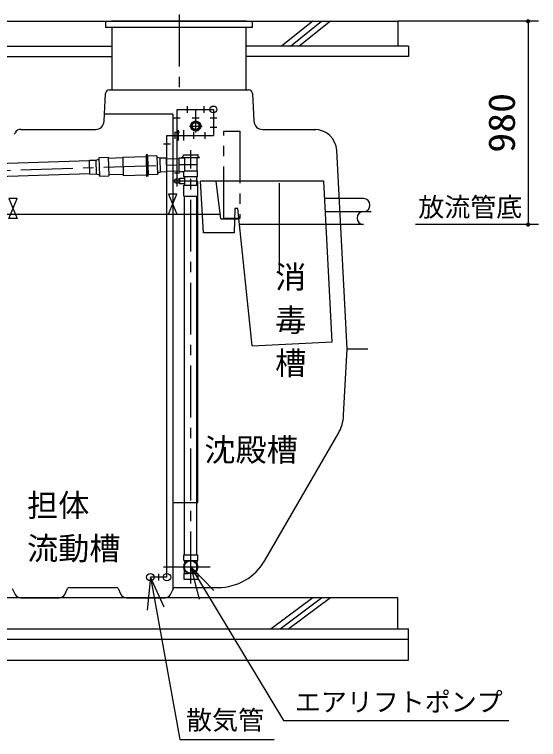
# Model space of a CAD drawing. Units: millimetres, scale not verified. Extents: x -14850 to 14850, y -10500 to 10500.
# Drawn here: x -7045 to -4521, y -6167 to -2671 of the extents above; entities that cross this region are included whole.
import ezdxf
from ezdxf.enums import TextEntityAlignment as Align

# ---------------------------------------------------------------- set-up
doc = ezdxf.new("R2010")
doc.units = ezdxf.units.MM
doc.header["$LTSCALE"] = 50
doc.linetypes.add('CHAIN1', pattern=[8, 5, -1, 1, -1])
doc.linetypes.add('LONG_DASHED1', pattern=[7, 6, -1])
doc.layers.add('0-0_製作', color=5, linetype='Continuous', lineweight=25)
doc.layers.add('0-2_躯体', color=3, linetype='Continuous', lineweight=25)
doc.styles.add('ＭＳ ゴシック', font='')
doc.styles.get('ＭＳ ゴシック').set_extended_font_data('MS Gothic')

msp = doc.modelspace()

# ---------------------------------------------------------------- linework, layer by layer
at = {"layer": '0-0_製作', "color": 2}
for p, q in [((-4520.61, -2704.24), (-5197.6, -2704.24)), ((-4570.61, -2704.24), (-4570.61, -3684.24)), ((-4520.61, -3684.24), (-5113.11, -3684.24))]:
    msp.add_line(p, q, dxfattribs=at)
at = {"layer": '0-0_製作', "color": 3}
for p, q in [((-6229.6, -5276.24), (-6226.27, -5276.24)), ((-6229.6, -5304.33), (-6229.6, -5276.24)), ((-6226.1, -5276.24), (-6162.6, -5276.24)), ((-6229.6, -5304.33), (-6209.03, -5304.33)), ((-6226.27, -5304.33), (-6226.27, -5320.68)), ((-6166.1, -5304.33), (-6166.1, -5320.33)), ((-6229.6, -5366.14), (-6229.6, -5394.24)), ((-6229.6, -5366.14), (-6209.03, -5366.14)), ((-6226.27, -5366.14), (-6226.27, -5349.8)), ((-6166.1, -5366.14), (-6166.1, -5350.15)), ((-6229.6, -5394.24), (-6226.27, -5394.24)), ((-6226.1, -5394.24), (-6162.6, -5394.24))]:
    msp.add_line(p, q, dxfattribs=at)
for points in [[(-6183.17, -5304.33), (-6162.6, -5304.33), (-6162.6, -5276.24)], [(-6183.17, -5366.14), (-6162.6, -5366.14), (-6162.6, -5394.24)]]:
    msp.add_lwpolyline(points, dxfattribs=at)
for radius in [33.5, 30]:
    msp.add_circle((-6196.1, -5335.24), radius, dxfattribs=at)
at = {"layer": '0-0_製作'}
for points in [[(-4580.59, -2703.61), (-4570.61, -2704.24), (-4580.61, -2704.24)], [(-4580.61, -2704.24), (-4575.96, -2712.68), (-4580.53, -2705.49)], [(-4580.61, -2704.24), (-4574.86, -2713.29), (-4575.96, -2712.68)], [(-4570.61, -2704.24), (-4574.86, -2713.29), (-4580.61, -2704.24)], [(-4580.43, -2702.37), (-4570.61, -2704.24), (-4580.59, -2703.61)], [(-4580.53, -2705.49), (-4576.98, -2711.95), (-4580.29, -2706.73)], [(-4580.53, -2705.49), (-4575.96, -2712.68), (-4576.98, -2711.95)], [(-4580.12, -2701.15), (-4570.61, -2704.24), (-4580.43, -2702.37)], [(-4580.29, -2706.73), (-4577.89, -2711.09), (-4579.9, -2707.92)], [(-4580.29, -2706.73), (-4576.98, -2711.95), (-4577.89, -2711.09)], [(-4579.65, -2699.98), (-4570.61, -2704.24), (-4580.12, -2701.15)], [(-4579.9, -2707.92), (-4578.7, -2710.12), (-4579.37, -2709.06)], [(-4579.9, -2707.92), (-4577.89, -2711.09), (-4578.7, -2710.12)], [(-4579.05, -2698.88), (-4570.61, -2704.24), (-4579.65, -2699.98)], [(-4578.31, -2697.87), (-4570.61, -2704.24), (-4579.05, -2698.88)], [(-4577.45, -2696.95), (-4570.61, -2704.24), (-4578.31, -2697.87)], [(-4576.48, -2696.15), (-4570.61, -2704.24), (-4577.45, -2696.95)], [(-4575.42, -2695.48), (-4570.61, -2704.24), (-4576.48, -2696.15)], [(-4575.42, -2695.48), (-4570.61, -2694.24), (-4570.61, -2704.24)], [(-4574.29, -2694.94), (-4570.61, -2694.24), (-4575.42, -2695.48)], [(-4570.61, -2704.24), (-4573.7, -2713.75), (-4574.86, -2713.29)], [(-4573.09, -2694.55), (-4570.61, -2694.24), (-4574.29, -2694.94)], [(-4570.61, -2704.24), (-4572.48, -2714.06), (-4573.7, -2713.75)], [(-4571.86, -2694.32), (-4570.61, -2694.24), (-4573.09, -2694.55)], [(-4570.61, -2704.24), (-4571.23, -2714.22), (-4572.48, -2714.06)], [(-4570.61, -2704.24), (-4570.61, -2714.24), (-4571.23, -2714.22)], [(-4570.61, -2694.24), (-4560.61, -2704.24), (-4570.61, -2704.24)], [(-4569.98, -2694.26), (-4560.61, -2704.24), (-4570.61, -2694.24)], [(-4570.61, -2704.24), (-4569.35, -2714.16), (-4570.61, -2714.24)], [(-4570.61, -2704.24), (-4568.12, -2713.93), (-4569.35, -2714.16)], [(-4570.61, -2704.24), (-4566.92, -2713.54), (-4568.12, -2713.93)], [(-4570.61, -2704.24), (-4565.79, -2713), (-4566.92, -2713.54)], [(-4570.61, -2704.24), (-4564.73, -2712.33), (-4565.79, -2713)], [(-4560.61, -2704.24), (-4564.73, -2712.33), (-4570.61, -2704.24)], [(-4568.73, -2694.42), (-4560.61, -2704.24), (-4569.98, -2694.26)], [(-4567.52, -2694.73), (-4560.61, -2704.24), (-4568.73, -2694.42)], [(-4566.35, -2695.19), (-4560.61, -2704.24), (-4567.52, -2694.73)], [(-4565.25, -2695.8), (-4560.61, -2704.24), (-4566.35, -2695.19)], [(-4565.25, -2695.8), (-4560.68, -2702.99), (-4560.61, -2704.24)], [(-4564.23, -2696.53), (-4560.68, -2702.99), (-4565.25, -2695.8)], [(-4560.61, -2704.24), (-4563.76, -2711.53), (-4564.73, -2712.33)], [(-4564.23, -2696.53), (-4560.92, -2701.75), (-4560.68, -2702.99)], [(-4563.32, -2697.39), (-4560.92, -2701.75), (-4564.23, -2696.53)], [(-4560.61, -2704.24), (-4562.9, -2710.61), (-4563.76, -2711.53)], [(-4563.32, -2697.39), (-4561.31, -2700.56), (-4560.92, -2701.75)], [(-4562.52, -2698.36), (-4561.31, -2700.56), (-4563.32, -2697.39)], [(-4560.61, -2704.24), (-4562.16, -2709.6), (-4562.9, -2710.61)], [(-4562.52, -2698.36), (-4561.84, -2699.42), (-4561.31, -2700.56)], [(-4560.61, -2704.24), (-4561.56, -2708.5), (-4562.16, -2709.6)], [(-4560.61, -2704.24), (-4561.09, -2707.33), (-4561.56, -2708.5)], [(-4560.61, -2704.24), (-4560.78, -2706.11), (-4561.09, -2707.33)], [(-4560.61, -2704.24), (-4560.62, -2704.87), (-4560.78, -2706.11)], [(-4580.59, -3683.61), (-4570.61, -3684.24), (-4580.61, -3684.24)], [(-4580.61, -3684.24), (-4573.7, -3693.75), (-4580.53, -3685.49)], [(-4580.61, -3684.24), (-4572.48, -3694.06), (-4573.7, -3693.75)], [(-4570.61, -3684.24), (-4572.48, -3694.06), (-4580.61, -3684.24)], [(-4580.43, -3682.37), (-4570.61, -3684.24), (-4580.59, -3683.61)], [(-4580.53, -3685.49), (-4574.86, -3693.29), (-4580.29, -3686.73)], [(-4580.53, -3685.49), (-4573.7, -3693.75), (-4574.86, -3693.29)], [(-4580.12, -3681.15), (-4570.61, -3684.24), (-4580.43, -3682.37)], [(-4580.29, -3686.73), (-4575.96, -3692.68), (-4579.9, -3687.92)], [(-4580.29, -3686.73), (-4574.86, -3693.29), (-4575.96, -3692.68)], [(-4579.65, -3679.98), (-4570.61, -3684.24), (-4580.12, -3681.15)], [(-4579.9, -3687.92), (-4576.98, -3691.95), (-4579.37, -3689.06)], [(-4579.9, -3687.92), (-4575.96, -3692.68), (-4576.98, -3691.95)], [(-4579.05, -3678.88), (-4570.61, -3684.24), (-4579.65, -3679.98)], [(-4579.37, -3689.06), (-4577.89, -3691.09), (-4578.7, -3690.12)], [(-4579.37, -3689.06), (-4576.98, -3691.95), (-4577.89, -3691.09)], [(-4578.31, -3677.87), (-4570.61, -3684.24), (-4579.05, -3678.88)], [(-4577.45, -3676.95), (-4570.61, -3684.24), (-4578.31, -3677.87)], [(-4576.48, -3676.15), (-4570.61, -3684.24), (-4577.45, -3676.95)], [(-4576.48, -3676.15), (-4570.61, -3674.24), (-4570.61, -3684.24)], [(-4575.42, -3675.48), (-4570.61, -3674.24), (-4576.48, -3676.15)], [(-4574.29, -3674.94), (-4570.61, -3674.24), (-4575.42, -3675.48)], [(-4573.09, -3674.55), (-4570.61, -3674.24), (-4574.29, -3674.94)], [(-4571.86, -3674.32), (-4570.61, -3674.24), (-4573.09, -3674.55)], [(-4570.61, -3684.24), (-4571.23, -3694.22), (-4572.48, -3694.06)], [(-4570.61, -3684.24), (-4570.61, -3694.24), (-4571.23, -3694.22)], [(-4570.61, -3674.24), (-4560.61, -3684.24), (-4570.61, -3684.24)], [(-4569.98, -3674.26), (-4560.61, -3684.24), (-4570.61, -3674.24)], [(-4570.61, -3684.24), (-4569.35, -3694.16), (-4570.61, -3694.24)], [(-4570.61, -3684.24), (-4568.12, -3693.93), (-4569.35, -3694.16)], [(-4570.61, -3684.24), (-4566.92, -3693.54), (-4568.12, -3693.93)], [(-4570.61, -3684.24), (-4565.79, -3693), (-4566.92, -3693.54)], [(-4570.61, -3684.24), (-4564.73, -3692.33), (-4565.79, -3693)], [(-4570.61, -3684.24), (-4563.76, -3691.53), (-4564.73, -3692.33)], [(-4560.61, -3684.24), (-4563.76, -3691.53), (-4570.61, -3684.24)], [(-4568.73, -3674.42), (-4560.61, -3684.24), (-4569.98, -3674.26)], [(-4567.52, -3674.73), (-4560.61, -3684.24), (-4568.73, -3674.42)], [(-4567.52, -3674.73), (-4560.68, -3682.99), (-4560.61, -3684.24)], [(-4566.35, -3675.19), (-4560.68, -3682.99), (-4567.52, -3674.73)], [(-4566.35, -3675.19), (-4560.92, -3681.75), (-4560.68, -3682.99)], [(-4565.25, -3675.8), (-4560.92, -3681.75), (-4566.35, -3675.19)], [(-4565.25, -3675.8), (-4561.31, -3680.56), (-4560.92, -3681.75)], [(-4564.23, -3676.53), (-4561.31, -3680.56), (-4565.25, -3675.8)], [(-4564.23, -3676.53), (-4561.84, -3679.42), (-4561.31, -3680.56)], [(-4563.32, -3677.39), (-4561.84, -3679.42), (-4564.23, -3676.53)], [(-4560.61, -3684.24), (-4562.9, -3690.61), (-4563.76, -3691.53)], [(-4563.32, -3677.39), (-4562.52, -3678.36), (-4561.84, -3679.42)], [(-4560.61, -3684.24), (-4562.16, -3689.6), (-4562.9, -3690.61)], [(-4560.61, -3684.24), (-4561.56, -3688.5), (-4562.16, -3689.6)], [(-4560.61, -3684.24), (-4561.09, -3687.33), (-4561.56, -3688.5)], [(-4560.61, -3684.24), (-4560.78, -3686.11), (-4561.09, -3687.33)], [(-4560.61, -3684.24), (-4560.62, -3684.87), (-4560.78, -3686.11)]]:
    msp.add_solid(points, dxfattribs=at)
at = {"layer": '0-2_躯体', "linetype": 'CHAIN1'}
for p, q in [((-6252.6, -2671.39), (-6252.6, -3067.47)), ((-6037.12, -3234.24), (-5960.21, -3234.24)), ((-6037.12, -3654.24), (-6037.12, -3234.24)), ((-6196.1, -5414.43), (-6196.1, -3325.97)), ((-9413.22, -3496.91), (-6252.1, -3395.24)), ((-6252.1, -3395.24), (-6163.35, -3395.24)), ((-5547.51, -3621.74), (-5327.17, -3621.74)), ((-6294.31, -5335.24), (-6101.89, -5335.24))]:
    msp.add_line(p, q, dxfattribs=at)
at = {"layer": '0-2_躯体', "color": 2}
for p, q in [((-10571.44, -2704.24), (-5197.6, -2704.24)), ((-6606.6, -2704.24), (-6606.6, -2734.24)), ((-5898.6, -2734.24), (-5898.6, -2704.24)), ((-5608.05, -2704.24), (-5758.05, -2824.24)), ((-5715.63, -2824.24), (-5565.63, -2704.24)), ((-5523.2, -2704.24), (-5673.2, -2824.24)), ((-5197.6, -2704.24), (-5197.6, -2824.24)), ((-5898.6, -2734.24), (-6606.6, -2734.24)), ((-6576.6, -2734.24), (-6576.6, -3034.24)), ((-5928.6, -3034.24), (-5928.6, -2734.24)), ((-7135.1, -2824.24), (-6576.6, -2824.24)), ((-5147.6, -2824.24), (-5928.6, -2824.24)), ((-5147.6, -2824.24), (-5147.6, -2874.24)), ((-7135.1, -2874.24), (-6576.6, -2874.24)), ((-5147.6, -2874.24), (-5928.6, -2874.24)), ((-5197.6, -5484.24), (-9997.6, -5484.24)), ((-5608.05, -5484.24), (-5808.05, -5634.24)), ((-5765.63, -5634.24), (-5565.63, -5484.24)), ((-5523.2, -5484.24), (-5723.2, -5634.24)), ((-5197.6, -5634.24), (-5197.6, -5484.24)), ((-10047.6, -5634.24), (-5147.6, -5634.24)), ((-5147.6, -5784.24), (-5147.6, -5634.24)), ((-5147.6, -5684.24), (-10047.6, -5684.24)), ((-10047.6, -5784.24), (-5147.6, -5784.24))]:
    msp.add_line(p, q, dxfattribs=at)
at = {"layer": '0-2_躯体'}
for p, q in [((-5927.59, -2704.24), (-6577.61, -2704.24)), ((-6587.61, -3034.24), (-5917.59, -3034.24)), ((-6613.61, -3186.39), (-6606.58, -3052.25)), ((-5898.62, -3052.25), (-5891.59, -3186.39)), ((-6262.1, -3129.24), (-6087.1, -3129.24)), ((-6262.1, -3501.24), (-6262.1, -3129.24)), ((-6212.1, -3145.24), (-6212.1, -3113.24)), ((-6172.1, -3209.24), (-6172.1, -3129.24)), ((-6132.1, -3145.24), (-6132.1, -3113.24)), ((-6087.1, -3129.24), (-6087.1, -3254.24)), ((-6282.6, -3151.4), (-6611.78, -3151.4)), ((-6282.6, -3151.4), (-6282.6, -5446.6)), ((-6246.6, -3171.24), (-6277.6, -3171.24)), ((-6188.6, -3169.24), (-6155.6, -3169.24)), ((-6103.1, -3169.24), (-6071.1, -3169.24)), ((-6103.1, -3214.24), (-6071.1, -3214.24)), ((-7045.12, -3249.16), (-7041.18, -3241.27)), ((-7015.24, -3225.24), (-6654.56, -3225.24)), ((-6274.1, -3239.24), (-6250.11, -3239.24)), ((-6270.67, -3270.74), (-6270.67, -3237.74)), ((-6256.67, -3229.74), (-6256.67, -3278.74)), ((-6230.67, -3229.74), (-6230.67, -3278.74)), ((-6180.67, -3270.24), (-6180.67, -3238.24)), ((-6127.1, -3270.24), (-6127.1, -3238.24)), ((-5850.66, -3225.24), (-5593.53, -3225.24)), ((-6310.67, -5384.24), (-6310.67, -3254.24)), ((-6310.67, -3254.24), (-6087.1, -3254.24)), ((-6327.17, -3294.24), (-6294.17, -3294.24)), ((-6523.77, -3358.54), (-6411.32, -3355.31)), ((-6401.04, -3451.55), (-6404.03, -3347.59)), ((-6358.85, -3353.29), (-6403.83, -3354.59)), ((-6358.85, -3353.29), (-6356.26, -3443.26)), ((-6231.89, -3358.64), (-6231.36, -3348.39)), ((-6230.36, -3347.44), (-6161.84, -3347.44)), ((-6162.6, -3350.24), (-6162.54, -3350.3)), ((-6160.3, -3358.64), (-6160.84, -3348.39)), ((-5442.6, -4284.24), (-5492.74, -3327.59)), ((-6683.28, -3377.64), (-7324.49, -3398.41)), ((-6681.46, -3441.12), (-6683.39, -3374.14)), ((-6653.4, -3373.28), (-6651.47, -3440.25)), ((-6638.73, -3361.35), (-6593.75, -3360.06)), ((-6638.73, -3361.35), (-6636.15, -3451.32)), ((-6593.75, -3360.06), (-6591.16, -3450.02)), ((-6523.64, -3363.04), (-6593.61, -3365.06)), ((-6523.77, -3358.54), (-6521.21, -3447.51)), ((-6341.6, -3431.33), (-6343.53, -3364.36)), ((-6311.61, -3430.47), (-6313.54, -3363.49)), ((-6313.44, -3366.99), (-6252.1, -3365.23)), ((-6252.1, -3427.69), (-6252.1, -3362.79)), ((-6251.8, -3362.49), (-6226.6, -3362.49)), ((-6231.89, -3358.64), (-6237.73, -3358.64)), ((-6237.73, -3360.44), (-6237.73, -3358.64)), ((-6237.73, -3360.44), (-6154.47, -3360.44)), ((-6226.6, -3362.49), (-6226.6, -3360.44)), ((-6226.6, -3362.49), (-6224.6, -3364.74)), ((-6224.6, -3426.74), (-6224.6, -3364.74)), ((-6165.6, -3425.74), (-6165.6, -3360.44)), ((-6160.3, -3358.64), (-6154.47, -3358.64)), ((-6154.47, -3360.44), (-6154.47, -3358.64)), ((-6311.71, -3426.97), (-6252.1, -3425.25)), ((-7322.76, -3458.38), (-6681.56, -3437.62)), ((-6636.15, -3451.32), (-6591.16, -3450.02)), ((-6521.34, -3443.01), (-6591.31, -3445.02)), ((-6521.21, -3447.51), (-6408.75, -3444.27)), ((-6401.04, -3451.55), (-6408.54, -3451.77)), ((-6356.26, -3443.26), (-6401.24, -3444.55)), ((-6250.1, -3436.74), (-6274.1, -3436.74)), ((-6251.8, -3427.99), (-6228.85, -3427.99)), ((-6228.85, -3427.99), (-6226.49, -3426.74)), ((-6228.85, -3453.94), (-6228.85, -3427.99)), ((-6163.65, -3454.24), (-6228.55, -3454.24)), ((-6164.35, -3426.74), (-6226.49, -3426.74)), ((-6226.1, -3454.24), (-6226.1, -3494.24)), ((-6166.1, -3494.24), (-6166.1, -3454.24)), ((-6163.35, -3453.94), (-6163.35, -3427.74)), ((-6250.1, -3462.24), (-6250.1, -3486.24)), ((-6226.1, -3462.24), (-6250.1, -3462.24)), ((-6250.1, -3486.24), (-6226.1, -3486.24)), ((-6229.6, -3547.24), (-6229.6, -3494.24)), ((-6229.6, -3494.24), (-6162.6, -3494.24)), ((-5555.24, -3474.24), (-6148.25, -3474.24)), ((-6051.14, -3657.24), (-6073.61, -3474.24)), ((-5768.29, -3911.1), (-5768.29, -3485.3)), ((-6302.6, -3634.24), (-6262.6, -3538.24)), ((-6226.1, -5276.24), (-6226.1, -3547.24)), ((-6166.1, -5276.24), (-6166.1, -3547.24)), ((-5363.75, -3559.24), (-5550.79, -3559.24)), ((-9688.53, -3634.24), (-6053.96, -3634.24)), ((-5983.43, -3607.24), (-5986.5, -3724.24)), ((-5969.62, -3607.24), (-5983.43, -3607.24)), ((-5900, -4269.62), (-5969.62, -3607.24)), ((-6051.14, -3657.24), (-5964.36, -3657.24)), ((-5363.75, -3684.24), (-5961.53, -3684.24)), ((-5459.32, -4603.29), (-5442.6, -4284.24)), ((-5442.6, -4284.24), (-5342.6, -4284.24)), ((-5838.84, -5304.24), (-5485.84, -4692.82)), ((-6327.17, -5334.24), (-6294.17, -5334.24)), ((-6196.1, -5335.24), (-5749.84, -6075.1)), ((-6350.67, -5367.74), (-6350.67, -5400.74)), ((-6310.67, -5384.24), (-6390.67, -5384.24)), ((-6390.67, -5384.24), (-6248.88, -6167.17)), ((-6226.1, -5394.24), (-6166.1, -5394.24)), ((-7056.02, -5439.77), (-7042.07, -5467.66)), ((-6803.13, -5467.66), (-6789.18, -5439.77)), ((-6780.24, -5434.24), (-6554.96, -5434.24)), ((-6546.02, -5439.77), (-6532.07, -5467.66)), ((-6293.13, -5467.66), (-6279.18, -5439.77)), ((-6270.24, -5434.24), (-6064.01, -5434.24)), ((-7015.24, -5484.24), (-6829.96, -5484.24)), ((-6505.24, -5484.24), (-6319.96, -5484.24)), ((-5749.84, -6075.1), (-4663.67, -6075.1)), ((-6248.88, -6167.17), (-5793.35, -6167.17))]:
    msp.add_line(p, q, dxfattribs=at)
at = {"layer": '0-2_躯体', "linetype": 'LONG_DASHED1'}
for p, q in [((-6172.1, -3240.33), (-6172.1, -3176.56)), ((-6202.47, -3209.24), (-6140.87, -3209.24)), ((-6403.83, -3354.59), (-6401.24, -3444.55))]:
    msp.add_line(p, q, dxfattribs=at)
at = {"layer": '0-2_躯体', "linetype": 'CHAIN1'}
msp.add_lwpolyline([(-5960.21, -3234.24), (-5960.21, -3654.24), (-6037.12, -3654.24)], dxfattribs=at)
at = {"layer": '0-2_躯体'}
for points in [[(-6404.03, -3347.59), (-6411.53, -3347.81), (-6408.54, -3451.77)], [(-6683.39, -3374.14), (-6653.4, -3373.28), (-6638.52, -3368.85)], [(-6313.54, -3363.49), (-6343.53, -3364.36), (-6358.64, -3360.79)], [(-6681.46, -3441.12), (-6651.47, -3440.25), (-6636.36, -3443.82)], [(-6311.61, -3430.47), (-6341.6, -3431.33), (-6356.48, -3435.76)], [(-6282.6, -5024.24), (-6161.6, -5024.24), (-6161.6, -3474.24), (-6282.6, -3474.24)], [(-6229.6, -3547.24), (-6162.6, -3547.24), (-6162.6, -3494.24)], [(-5986.5, -3724.24), (-6135.14, -3724.24), (-6148.25, -3474.24)], [(-5900, -4269.62), (-5514.62, -4249.42), (-5555.24, -3474.24)], [(-6262.6, -3538.24), (-6302.6, -3538.24), (-6262.6, -3634.24)], [(-6084.02, -5449.43), (-6196.1, -5335.24), (-6156.13, -5490.17)], [(-6323.91, -5529.65), (-6390.67, -5384.24), (-6405.56, -5543.55)]]:
    msp.add_lwpolyline(points, dxfattribs=at)
msp.add_lwpolyline([(-7032.6, -3558.24), (-7072.6, -3558.24), (-7032.6, -3654.24), (-7072.6, -3654.24)], close=True, dxfattribs=at)
for centre, radius in [((-6087.1, -3129.24), 16.5), ((-6172.1, -3209.24), 24.5), ((-6172.1, -3209.24), 22), ((-6172.1, -3209.24), 16.5), ((-6262.1, -3474.24), 12), ((-6390.67, -5384.24), 18), ((-6310.67, -5384.24), 18)]:
    msp.add_circle(centre, radius, dxfattribs=at)
for centre, radius, start, end in [((-6587.61, -3053.24), 19, 90, 177), ((-5917.59, -3053.24), 19, 3, 90), ((-6654.56, -3184.24), 41, 270, 357), ((-5850.64, -3184.24), 41, 182.99998, 269.97807), ((-7015.24, -3254.24), 29, 90, 153.43494), ((-5600.59, -3333.24), 108, 3, 90), ((-6230.36, -3348.44), 1, 90, 177), ((-6161.84, -3348.44), 1, 3, 90), ((-6164.6, -3425.74), 1, 180, 270), ((-6228.55, -3453.94), 0.3, 180, 270), ((-6164.35, -3427.74), 1, 0, 90), ((-6163.65, -3453.94), 0.3, 270, 0), ((-5363.75, -3590.49), 31.25, 270, 90), ((-5363.75, -3652.99), 31.25, 90, 270), ((-5659.05, -4592.82), 200, 330, 357), ((-6064.01, -5174.24), 260, 270, 330), ((-6780.24, -5444.24), 10, 90, 153.43494), ((-6554.96, -5444.24), 10, 26.56505, 90), ((-6270.24, -5444.24), 10, 90, 153.43494), ((-7015.24, -5454.24), 30, 206.56503, 270), ((-6829.96, -5454.24), 30, 270, 333.43494), ((-6505.24, -5454.24), 30, 206.56503, 270), ((-6319.96, -5454.24), 30, 270, 333.43494)]:
    msp.add_arc(centre, radius, start, end, dxfattribs=at)

# ---------------------------------------------------------------- texts
at = {"layer": '0-0_製作', "color": 4, "style": 'ＭＳ ゴシック', "width": 1.1}
msp.add_text('980', height=128.4, rotation=90, dxfattribs=at).set_placement((-4595.61, -3337.99), align=Align.BOTTOM_LEFT)
at = {"layer": '0-2_躯体', "color": 4, "style": 'ＭＳ ゴシック'}
for s, height, p in [('放流管底', 91.79, (-5099.63, -3673.5)), ('消', 110, (-5789.18, -4024.78)), ('毒', 110, (-5789.18, -4232.78)), ('槽', 110, (-5789.18, -4440.78)), ('沈殿槽', 110, (-6130.42, -4858.74)), ('担体', 110, (-6984.61, -5126)), ('流動槽', 110, (-6984.61, -5334)), ('\u3000エアリフトポンプ\u3000', 91.79, (-5819.89, -6059.56)), ('散気管', 91.79, (-6218.58, -6146.79))]:
    msp.add_text(s, height=height, dxfattribs=at).set_placement(p, align=Align.BOTTOM_LEFT)

doc.saveas('drawing.dxf')
